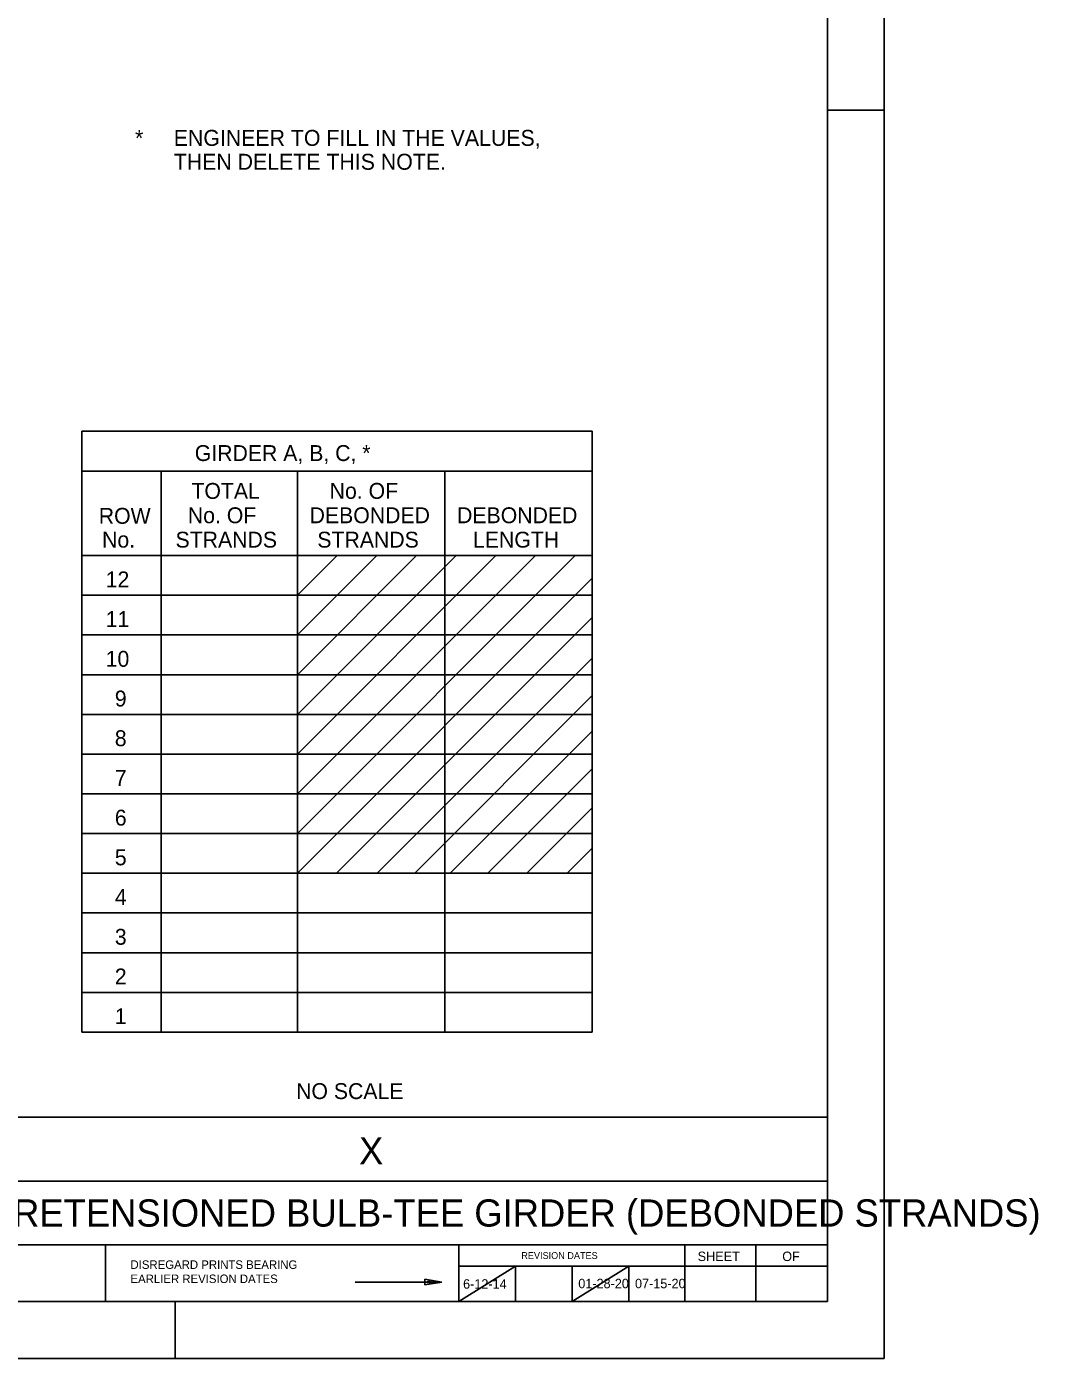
# Model space of a CAD drawing. Extents: x 0 to 2.95, y 0 to 1.83.
# Drawn here: x 2.203 to 2.947, y 0 to 0.978 of the extents above; entities that cross this region are included whole.
import ezdxf

# ---------------------------------------------------------------- set-up
doc = ezdxf.new("R2010")
doc.units = 0
for name, color, linetype in [('10 Sheet Format', 7, 'Continuous'), ('210 Border', 7, 'Continuous'), ('212 Leaders and Dim Lines', 7, 'Continuous'), ('214 Text and Titles', 7, 'Continuous'), ('240 Concrete', 7, 'Continuous'), ('252 Bridge Data', 7, 'Continuous')]:
    doc.layers.add(name, color=color, linetype=linetype)

msp = doc.modelspace()

# ---------------------------------------------------------------- linework, layer by layer
at = {"layer": '210 Border'}
for p, q in [((2.79167, 1.79167), (2.79167, 0.04167)), ((2.79167, 0.91667), (2.83333, 0.91667)), ((2.79167, 0.17708), (0.08333, 0.17708)), ((2.79167, 0.13021), (2.02083, 0.13021)), ((2.79167, 0.08333), (0.08333, 0.08333)), ((2.2614, 0.04167), (2.2614, 0.08333)), ((2.52083, 0.08333), (2.52083, 0.04167)), ((2.68695, 0.08306), (2.68695, 0.04167)), ((2.73903, 0.08333), (2.73903, 0.04167)), ((2.79167, 0.06771), (2.52083, 0.06771)), ((2.5625, 0.06771), (2.5625, 0.04167)), ((2.60417, 0.06771), (2.60417, 0.04167)), ((2.64583, 0.06771), (2.64583, 0.04167)), ((2.50281, 0.05608), (2.44482, 0.05608)), ((2.49602, 0.05817), (2.50852, 0.05608)), ((2.49602, 0.05399), (2.49602, 0.05817)), ((2.50852, 0.05608), (2.49602, 0.05399)), ((2.4981, 0.05677), (2.50227, 0.05608)), ((2.4981, 0.05538), (2.4981, 0.05677)), ((2.50227, 0.05608), (2.4981, 0.05538)), ((2.79167, 0.04167), (0.08333, 0.04167)), ((2.3125, 0.04167), (2.3125, 0))]:
    msp.add_line(p, q, dxfattribs=at)
for points in [[(2.50217, 0.05608), (2.49026, 0.05608)], [(2.50852, 0.05608), (2.49602, 0.05608)], [(2.50227, 0.05608), (2.4981, 0.05608)], [(2.50852, 0.05608), (2.50246, 0.05608)]]:
    msp.add_lwpolyline(points, dxfattribs=at)
at = {"layer": '212 Leaders and Dim Lines'}
for p, q in [((2.24398, 0.68089), (2.24398, 0.23964)), ((2.61898, 0.68089), (2.24398, 0.68089)), ((2.61898, 0.68089), (2.61898, 0.23964)), ((2.61898, 0.65172), (2.24398, 0.65172)), ((2.30231, 0.65172), (2.30231, 0.23964)), ((2.40231, 0.65172), (2.40231, 0.23964)), ((2.51064, 0.65172), (2.51064, 0.23964)), ((2.61898, 0.58964), (2.24398, 0.58964)), ((2.61898, 0.56047), (2.24398, 0.56047)), ((2.61898, 0.5313), (2.24398, 0.5313)), ((2.61898, 0.50214), (2.24398, 0.50214)), ((2.61898, 0.47297), (2.24398, 0.47297)), ((2.61898, 0.4438), (2.24398, 0.4438)), ((2.61898, 0.41464), (2.24398, 0.41464)), ((2.61898, 0.38547), (2.24398, 0.38547)), ((2.61898, 0.3563), (2.24398, 0.3563)), ((2.61898, 0.32714), (2.24398, 0.32714)), ((2.61898, 0.29797), (2.24398, 0.29797)), ((2.61898, 0.2688), (2.24398, 0.2688)), ((2.61898, 0.23964), (2.24398, 0.23964))]:
    msp.add_line(p, q, dxfattribs=at)
at = {"layer": '240 Concrete'}
msp.add_lwpolyline([(0, 0), (2.83333, 0), (2.83333, 1.83333), (0, 1.83333)], close=True, dxfattribs=at)
at = {"layer": '252 Bridge Data'}
for p, q in [((2.40231, 0.38547), (2.60648, 0.58964)), ((2.40231, 0.41464), (2.57731, 0.58964)), ((2.40231, 0.4438), (2.54814, 0.58964)), ((2.40231, 0.47297), (2.51898, 0.58964)), ((2.40231, 0.50214), (2.48981, 0.58964)), ((2.40231, 0.5313), (2.46064, 0.58964)), ((2.40231, 0.56047), (2.43148, 0.58964)), ((2.40231, 0.58964), (2.61898, 0.58964)), ((2.40231, 0.3563), (2.40231, 0.58964)), ((2.61898, 0.58964), (2.61898, 0.3563)), ((2.40231, 0.3563), (2.61898, 0.57297)), ((2.43105, 0.3563), (2.61898, 0.54424)), ((2.46106, 0.3563), (2.61898, 0.51422)), ((2.48853, 0.3563), (2.61898, 0.48675)), ((2.51467, 0.3563), (2.61898, 0.46061)), ((2.54234, 0.3563), (2.61898, 0.43294)), ((2.57101, 0.3563), (2.61898, 0.40427)), ((2.60053, 0.3563), (2.61898, 0.37475)), ((2.61898, 0.3563), (2.40231, 0.3563)), ((2.52083, 0.04167), (2.5625, 0.06771)), ((2.60417, 0.04167), (2.64583, 0.06771))]:
    msp.add_line(p, q, dxfattribs=at)

# ---------------------------------------------------------------- texts
at = {"layer": '10 Sheet Format'}
for s, p in [('*', (2.28306, 0.8904)), ('ENGINEER TO FILL IN THE VALUES,', (2.31151, 0.89056)), ('THEN DELETE THIS NOTE.', (2.31151, 0.87301))]:
    msp.add_text(s, height=0.0117, dxfattribs=at).set_placement(p)
at = {"layer": '210 Border'}
for s, height, p in [('X', 0.02, (2.44762, 0.14244)), ('PC/PRETENSIONED BULB-TEE GIRDER (DEBONDED STRANDS)', 0.02, (2.13103, 0.09677)), ('SHEET', 0.006945, (2.69638, 0.07147)), ('OF', 0.006945, (2.75853, 0.07147)), ('DISREGARD PRINTS BEARING', 0.0062491, (2.27972, 0.06572)), ('REVISION DATES', 0.004999, (2.56684, 0.07302)), ('EARLIER REVISION DATES', 0.0062491, (2.27972, 0.05531)), ('6-12-14', 0.006945, (2.52407, 0.05118)), ('01-28-20', 0.006943, (2.60868, 0.05151)), ('07-15-20', 0.006943, (2.65035, 0.05151))]:
    msp.add_text(s, height=height, dxfattribs=at).set_placement(p)
at = {"layer": '212 Leaders and Dim Lines'}
for s, height, p in [('GIRDER A, B, C, *', 0.0116667, (2.32694, 0.65907)), ('TOTAL', 0.011667, (2.32449, 0.6313)), ('No. OF', 0.011667, (2.42603, 0.6313)), ('ROW', 0.011667, (2.25642, 0.61297)), ('No. OF', 0.011667, (2.32186, 0.61339)), ('DEBONDED', 0.011667, (2.4113, 0.61339)), ('DEBONDED', 0.011667, (2.51963, 0.61339)), ('No.', 0.011667, (2.25884, 0.59547)), ('STRANDS', 0.011667, (2.31282, 0.59547)), ('STRANDS', 0.011667, (2.41698, 0.59547)), ('LENGTH', 0.011667, (2.53135, 0.59547)), ('12', 0.011667, (2.26148, 0.5663)), ('11', 0.011667, (2.26148, 0.53714)), ('10', 0.011667, (2.26148, 0.50797)), ('9', 0.01167, (2.26821, 0.4788)), ('8', 0.01167, (2.26821, 0.44964)), ('7', 0.01167, (2.26821, 0.42047)), ('6', 0.01167, (2.26821, 0.3913)), ('5', 0.01167, (2.26821, 0.36214)), ('4', 0.01167, (2.26821, 0.33297)), ('3', 0.01167, (2.26821, 0.3038)), ('2', 0.01167, (2.26821, 0.27464)), ('1', 0.01167, (2.26821, 0.24547))]:
    msp.add_text(s, height=height, dxfattribs=at).set_placement(p)
at = {"layer": '214 Text and Titles'}
msp.add_text('NO SCALE', height=0.011667, dxfattribs=at).set_placement((2.40138, 0.19044))

doc.saveas('drawing.dxf')
